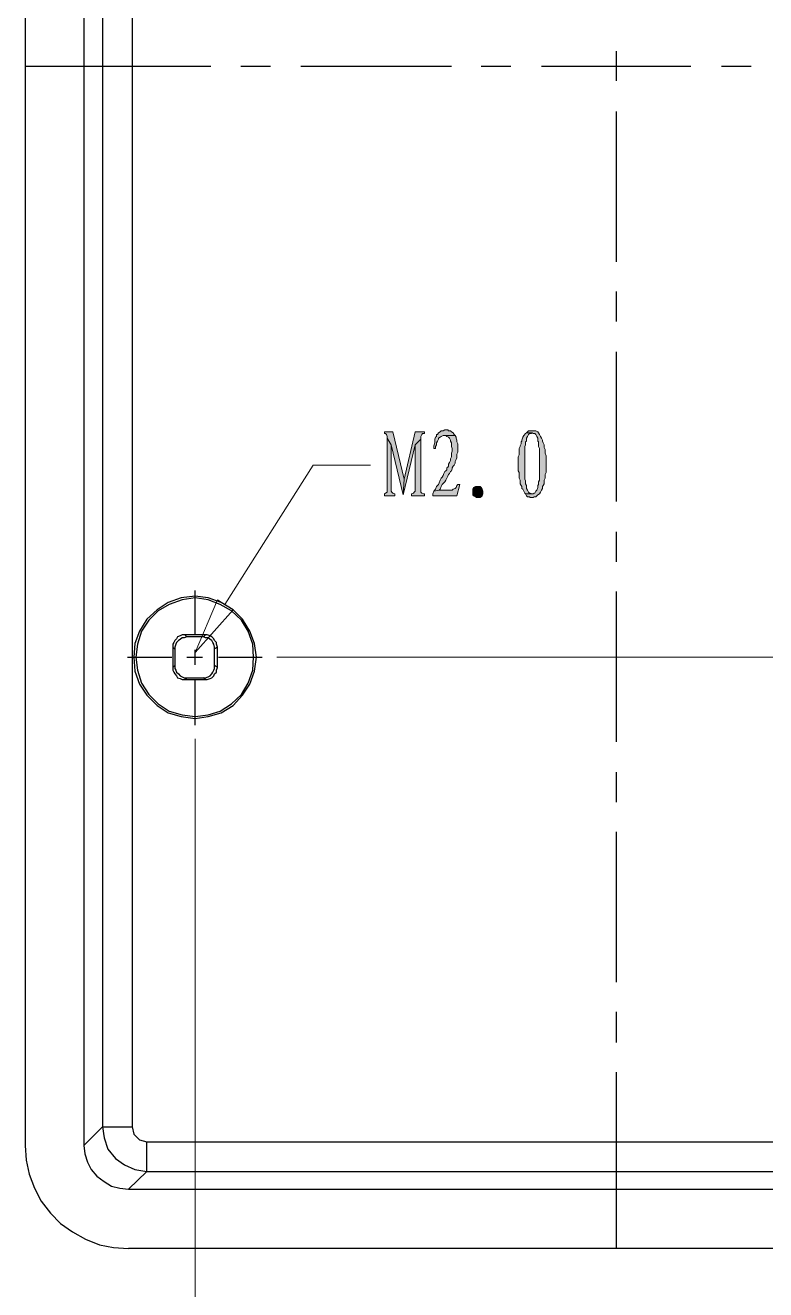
# Model space of a CAD drawing. Header units: inches. Extents: x 7 to 289, y 10 to 206.
# Drawn here: x 137.7 to 171.4, y 79.7 to 137.4 of the extents above; entities that cross this region are included whole.
import ezdxf

# ---------------------------------------------------------------- set-up
doc = ezdxf.new("R2010")
doc.units = ezdxf.units.IN
doc.header["$MEASUREMENT"] = 0
doc.layers.add('图层 1', color=7, linetype='Continuous')

msp = doc.modelspace()

# ---------------------------------------------------------------- hatches: boundary and pattern name
at = {"layer": '图层 1', "true_color": 0xdda500}
for points in [[(154.424, 118.864), (154.043, 118.864), (154.043, 118.779), (154.086, 118.779), (154.128, 118.737), (154.17, 118.652), (154.17, 118.568), (154.34, 118.271), (154.89, 115.985), (154.932, 116.705)], [(155.864, 118.864), (155.44, 118.864), (154.932, 116.705), (154.89, 115.985), (155.44, 118.271), (155.694, 118.525), (155.694, 118.61), (155.694, 118.652), (155.737, 118.737), (155.779, 118.779), (155.864, 118.779)], [(156.88, 118.948), (156.795, 118.948), (156.71, 118.906), (156.625, 118.906), (156.583, 118.864), (156.499, 118.822), (156.456, 118.737), (156.414, 118.737), (156.414, 118.652), (156.372, 118.61), (156.329, 118.525), (156.329, 118.44), (156.329, 118.356), (156.287, 118.229), (156.287, 118.102), (156.372, 118.102), (156.372, 118.187), (156.414, 118.271), (156.414, 118.356), (156.456, 118.44), (156.499, 118.525), (156.499, 118.568), (156.583, 118.61), (156.625, 118.652), (156.71, 118.695), (156.795, 118.695), (157.261, 118.695), (157.218, 118.737), (157.176, 118.822), (157.091, 118.864), (157.049, 118.906), (156.964, 118.906), (156.922, 118.948)], [(160.52, 118.822), (160.478, 118.779), (160.393, 118.695), (160.351, 118.61), (160.309, 118.483), (160.309, 118.44), (160.266, 118.398), (160.266, 118.314), (160.224, 118.229), (160.224, 118.187), (160.181, 118.102), (160.181, 118.017), (160.181, 117.933), (160.181, 117.806), (160.139, 117.721), (160.139, 117.636), (160.139, 117.509), (160.139, 117.425), (160.139, 117.298), (160.139, 117.213), (160.139, 117.086), (160.181, 117.001), (160.181, 116.917), (160.181, 116.832), (160.181, 116.747), (160.224, 116.662), (160.224, 116.578), (160.224, 116.493), (160.266, 116.409), (160.309, 116.366), (160.309, 116.282), (160.351, 116.239), (160.393, 116.154), (160.436, 116.07), (160.478, 116.028), (160.774, 116.028), (160.69, 116.07), (160.647, 116.07), (160.605, 116.112), (160.562, 116.197), (160.52, 116.282), (160.52, 116.409), (160.478, 116.493), (160.478, 116.536), (160.478, 116.62), (160.436, 116.705), (160.436, 116.79), (160.436, 116.874), (160.436, 116.959), (160.436, 117.044), (160.436, 117.171), (160.436, 117.298), (160.436, 117.425), (160.436, 117.509), (160.436, 117.636), (160.436, 117.721), (160.436, 117.806), (160.436, 117.933), (160.436, 118.017), (160.436, 118.102), (160.436, 118.187), (160.478, 118.271), (160.478, 118.314), (160.478, 118.398), (160.52, 118.44), (160.52, 118.483), (160.52, 118.568), (160.562, 118.652), (160.605, 118.737), (160.647, 118.779), (160.732, 118.779), (160.774, 118.822)], [(160.774, 118.906), (160.69, 118.906), (160.605, 118.906), (160.562, 118.864), (160.52, 118.822), (160.774, 118.822), (160.817, 118.779), (160.901, 118.779), (160.943, 118.737), (160.986, 118.652), (161.028, 118.568), (161.028, 118.44), (161.071, 118.398), (161.071, 118.356), (161.071, 118.271), (161.071, 118.187), (161.113, 118.102), (161.113, 118.017), (161.113, 117.933), (161.113, 117.848), (161.113, 117.721), (161.113, 117.636), (161.113, 117.509), (161.113, 117.425), (161.113, 117.382), (161.113, 117.255), (161.113, 117.128), (161.113, 117.044), (161.113, 116.917), (161.113, 116.832), (161.113, 116.747), (161.113, 116.662), (161.071, 116.578), (161.071, 116.536), (161.071, 116.451), (161.028, 116.409), (161.028, 116.324), (160.986, 116.197), (160.943, 116.154), (160.901, 116.07), (160.859, 116.07), (160.817, 116.028), (160.774, 116.028), (160.478, 116.028), (160.52, 115.943), (160.562, 115.901), (160.647, 115.901), (160.69, 115.858), (160.774, 115.858), (160.817, 115.858), (160.859, 115.901), (160.943, 115.901), (160.986, 115.943), (161.028, 115.985), (161.113, 116.028), (161.155, 116.112), (161.197, 116.197), (161.24, 116.282), (161.24, 116.366), (161.282, 116.409), (161.325, 116.493), (161.325, 116.578), (161.325, 116.662), (161.367, 116.747), (161.367, 116.832), (161.367, 116.917), (161.409, 117.001), (161.409, 117.086), (161.409, 117.213), (161.409, 117.298), (161.409, 117.425), (161.409, 117.467), (161.409, 117.551), (161.409, 117.679), (161.409, 117.763), (161.367, 117.89), (161.367, 117.975), (161.367, 118.06), (161.325, 118.144), (161.325, 118.229), (161.325, 118.271), (161.282, 118.356), (161.24, 118.44), (161.24, 118.483), (161.197, 118.568), (161.155, 118.652), (161.113, 118.737), (161.071, 118.822), (161.028, 118.864), (160.943, 118.906), (160.901, 118.906), (160.859, 118.906)], [(154.17, 118.568), (154.17, 116.197), (154.17, 116.112), (154.086, 116.07), (154.043, 116.028), (154.043, 115.943), (154.509, 115.943), (154.509, 116.028), (154.424, 116.07), (154.382, 116.112), (154.34, 116.154), (154.34, 116.239), (154.34, 118.271)], [(155.694, 118.525), (155.44, 118.271), (155.44, 116.197), (155.44, 116.154), (155.398, 116.112), (155.356, 116.07), (155.271, 116.028), (155.271, 115.943), (155.864, 115.943), (155.864, 116.028), (155.821, 116.028), (155.737, 116.07), (155.694, 116.112), (155.694, 116.197)], [(157.261, 118.695), (156.795, 118.695), (156.837, 118.695), (156.88, 118.652), (156.964, 118.61), (157.006, 118.568), (157.049, 118.483), (157.049, 118.44), (157.091, 118.356), (157.091, 118.271), (157.091, 118.187), (157.134, 118.102), (157.134, 118.017), (157.134, 117.975), (157.091, 117.89), (157.091, 117.806), (157.091, 117.721), (157.049, 117.636), (157.049, 117.551), (157.006, 117.467), (156.964, 117.382), (156.964, 117.34), (156.964, 117.298), (156.922, 117.255), (156.88, 117.213), (156.88, 117.128), (156.837, 117.086), (156.795, 117.044), (156.753, 116.959), (156.71, 116.874), (156.668, 116.79), (156.625, 116.747), (156.583, 116.662), (156.541, 116.536), (156.499, 116.451), (156.414, 116.366), (156.372, 116.239), (156.287, 116.154), (156.541, 116.197), (156.583, 116.239), (156.625, 116.366), (156.668, 116.451), (156.753, 116.536), (156.795, 116.578), (156.837, 116.662), (156.88, 116.747), (156.922, 116.832), (156.964, 116.917), (157.006, 116.959), (157.049, 117.044), (157.091, 117.086), (157.134, 117.171), (157.134, 117.213), (157.176, 117.298), (157.218, 117.34), (157.261, 117.425), (157.261, 117.509), (157.303, 117.594), (157.345, 117.679), (157.345, 117.763), (157.345, 117.848), (157.387, 117.933), (157.387, 118.017), (157.387, 118.102), (157.387, 118.187), (157.387, 118.314), (157.345, 118.398), (157.345, 118.483), (157.303, 118.568), (157.303, 118.61)], [(157.472, 116.451), (157.387, 116.451), (157.345, 116.409), (157.303, 116.324), (157.261, 116.282), (157.176, 116.239), (157.134, 116.197), (156.541, 116.197), (156.287, 116.154), (156.245, 116.028), (156.245, 115.943), (157.345, 115.943)], [(158.403, 115.858), (158.361, 115.858), (158.277, 115.858), (158.234, 115.858), (158.192, 115.901), (158.107, 115.943), (158.065, 115.985), (158.065, 116.07), (158.065, 116.154), (158.065, 116.239), (158.107, 116.324), (158.192, 116.366), (158.277, 116.366), (158.361, 116.366), (158.403, 116.366), (158.446, 116.324), (158.488, 116.239), (158.531, 116.154), (158.531, 116.112), (158.531, 116.028), (158.488, 115.943), (158.446, 115.901)]]:
    msp.add_hatch(color=42, dxfattribs=at).paths.add_polyline_path(points)

# ---------------------------------------------------------------- linework, layer by layer
at = {"layer": '图层 1', "color": 7, "lineweight": 25, "true_color": 0xffffff}
for points in [[(137.66, 184.735), (137.66, 86.31)], [(140.327, 184.735), (140.327, 86.31)], [(141.174, 183.93), (141.174, 87.156)], [(142.529, 178.935), (142.529, 87.156)], [(148.201, 108.577), (148.117, 109.212), (147.905, 109.762), (147.566, 110.312), (147.143, 110.736), (146.593, 111.075), (146, 111.286), (145.407, 111.371), (144.772, 111.286), (144.18, 111.075), (143.672, 110.736), (143.206, 110.312), (142.867, 109.762), (142.656, 109.212), (142.613, 108.577), (142.656, 107.942), (142.867, 107.349), (143.206, 106.841), (143.672, 106.376), (144.18, 106.037), (144.772, 105.868), (145.407, 105.783), (146, 105.868), (146.593, 106.037), (147.143, 106.376), (147.566, 106.841), (147.905, 107.349), (148.117, 107.942), (148.201, 108.577)], [(148.074, 108.577), (148.032, 109.17), (147.82, 109.762), (147.524, 110.27), (147.058, 110.694), (146.55, 110.99), (146, 111.201), (145.407, 111.286), (144.815, 111.201), (144.222, 110.99), (143.714, 110.694), (143.291, 110.27), (142.952, 109.762), (142.782, 109.17), (142.698, 108.577), (142.782, 107.984), (142.952, 107.392), (143.291, 106.884), (143.714, 106.46), (144.222, 106.122), (144.815, 105.952), (145.407, 105.868), (146, 105.952), (146.55, 106.122), (147.058, 106.46), (147.524, 106.884), (147.82, 107.392), (148.032, 107.984), (148.074, 108.577)], [(144.942, 109.593), (144.815, 109.593), (144.73, 109.551), (144.603, 109.508), (144.561, 109.423), (144.476, 109.339), (144.434, 109.254), (144.391, 109.17), (144.391, 109.043)], [(144.942, 109.593), (145.026, 109.508)], [(145.873, 109.593), (144.942, 109.593)], [(145.873, 109.593), (145.788, 109.508)], [(146.423, 109.043), (146.381, 109.17), (146.381, 109.254), (146.296, 109.339), (146.254, 109.423), (146.169, 109.508), (146.085, 109.551), (145.957, 109.593), (145.873, 109.593)], [(144.391, 109.043), (144.476, 108.958)], [(144.391, 109.043), (144.391, 108.111)], [(145.026, 109.508), (144.899, 109.466), (144.815, 109.466), (144.73, 109.381), (144.645, 109.339), (144.561, 109.254), (144.518, 109.17), (144.476, 109.043), (144.476, 108.958)], [(145.788, 109.508), (145.026, 109.508)], [(146.296, 108.958), (146.296, 109.043), (146.254, 109.17), (146.212, 109.254), (146.169, 109.339), (146.085, 109.381), (146, 109.466), (145.873, 109.466), (145.788, 109.508)], [(146.423, 109.043), (146.296, 108.958)], [(146.423, 108.111), (146.423, 109.043)], [(144.476, 108.958), (144.476, 108.196)], [(146.296, 108.196), (146.296, 108.958)], [(144.391, 108.111), (144.476, 108.196)], [(144.391, 108.111), (144.391, 107.984), (144.434, 107.9), (144.476, 107.815), (144.561, 107.73), (144.603, 107.646), (144.73, 107.603), (144.815, 107.561), (144.942, 107.561)], [(144.476, 108.196), (144.476, 108.069), (144.518, 107.984), (144.561, 107.9), (144.645, 107.815), (144.73, 107.73), (144.815, 107.688), (144.899, 107.646), (145.026, 107.646)], [(145.788, 107.646), (145.873, 107.646), (146, 107.688), (146.085, 107.73), (146.169, 107.815), (146.212, 107.9), (146.254, 107.984), (146.296, 108.069), (146.296, 108.196)], [(145.873, 107.561), (145.957, 107.561), (146.085, 107.603), (146.169, 107.646), (146.254, 107.73), (146.296, 107.815), (146.381, 107.9), (146.381, 107.984), (146.423, 108.111)], [(146.423, 108.111), (146.296, 108.196)], [(144.942, 107.561), (145.026, 107.646)], [(144.942, 107.561), (145.873, 107.561)], [(145.026, 107.646), (145.788, 107.646)], [(145.873, 107.561), (145.788, 107.646)], [(141.174, 87.156), (140.327, 86.31)], [(141.174, 87.156), (141.259, 86.648), (141.428, 86.14), (141.767, 85.717), (142.19, 85.42), (142.656, 85.209), (143.206, 85.124)], [(141.174, 87.156), (142.529, 87.156)], [(142.529, 87.156), (142.613, 86.817), (142.867, 86.564), (143.206, 86.479)], [(137.66, 86.31), (137.703, 85.632), (137.83, 84.997), (138.084, 84.362), (138.38, 83.77), (138.803, 83.219), (139.269, 82.754), (139.819, 82.373), (140.412, 82.034), (141.047, 81.78), (141.682, 81.653), (142.359, 81.611)], [(140.327, 86.31), (140.37, 85.929), (140.497, 85.548), (140.666, 85.209), (140.92, 84.913), (141.259, 84.658), (141.597, 84.447), (141.978, 84.362), (142.359, 84.32)], [(143.206, 86.479), (181.009, 86.479)], [(143.206, 85.124), (143.206, 86.479)], [(143.206, 85.124), (142.359, 84.32)], [(143.206, 85.124), (186.005, 85.124)], [(142.359, 84.32), (186.852, 84.32)], [(186.852, 81.611), (142.359, 81.611)]]:
    msp.add_lwpolyline(points, dxfattribs=at)
at = {"layer": '图层 1', "color": 1, "lineweight": 25, "true_color": 0xff0000}
for points in [[(164.627, 134.866), (164.627, 136.221)], [(137.66, 135.543), (146.127, 135.543)], [(147.482, 135.543), (148.836, 135.543)], [(150.233, 135.543), (157.091, 135.543)], [(158.446, 135.543), (159.8, 135.543)], [(161.197, 135.543), (168.013, 135.543)], [(169.41, 135.543), (170.765, 135.543)], [(164.627, 126.611), (164.627, 133.469)], [(164.627, 123.901), (164.627, 125.256)], [(164.627, 115.689), (164.627, 122.504)], [(164.627, 112.937), (164.627, 114.292)], [(145.407, 109.635), (145.407, 111.625)], [(164.627, 104.725), (164.627, 111.583)], [(142.317, 108.577), (144.349, 108.577)], [(145.026, 108.577), (145.746, 108.577)], [(145.407, 108.238), (145.407, 108.915)], [(146.466, 108.577), (148.455, 108.577)], [(145.407, 105.487), (145.407, 107.519)], [(164.627, 101.973), (164.627, 103.328)], [(164.627, 93.76), (164.627, 100.618)], [(164.627, 91.008), (164.627, 92.406)], [(164.627, 81.611), (164.627, 89.654)]]:
    msp.add_lwpolyline(points, dxfattribs=at)
at = {"layer": '图层 1', "lineweight": 0}
for points in [[(154.424, 118.864), (154.043, 118.864), (154.043, 118.779), (154.086, 118.779), (154.128, 118.737), (154.17, 118.652), (154.17, 118.568), (154.34, 118.271), (154.89, 115.985), (154.932, 116.705), (154.424, 118.864)], [(155.864, 118.864), (155.44, 118.864), (154.932, 116.705), (154.89, 115.985), (155.44, 118.271), (155.694, 118.525), (155.694, 118.61), (155.694, 118.652), (155.737, 118.737), (155.779, 118.779), (155.864, 118.779), (155.864, 118.864)], [(156.88, 118.948), (156.795, 118.948), (156.71, 118.906), (156.625, 118.906), (156.583, 118.864), (156.499, 118.822), (156.456, 118.737), (156.414, 118.737), (156.414, 118.652), (156.372, 118.61), (156.329, 118.525), (156.329, 118.44), (156.329, 118.356), (156.287, 118.229), (156.287, 118.102), (156.372, 118.102), (156.372, 118.187), (156.414, 118.271), (156.414, 118.356), (156.456, 118.44), (156.499, 118.525), (156.499, 118.568), (156.583, 118.61), (156.625, 118.652), (156.71, 118.695), (156.795, 118.695), (157.261, 118.695), (157.218, 118.737), (157.176, 118.822), (157.091, 118.864), (157.049, 118.906), (156.964, 118.906), (156.922, 118.948), (156.88, 118.948)], [(160.52, 118.822), (160.478, 118.779), (160.393, 118.695), (160.351, 118.61), (160.309, 118.483), (160.309, 118.44), (160.266, 118.398), (160.266, 118.314), (160.224, 118.229), (160.224, 118.187), (160.181, 118.102), (160.181, 118.017), (160.181, 117.933), (160.181, 117.806), (160.139, 117.721), (160.139, 117.636), (160.139, 117.509), (160.139, 117.425), (160.139, 117.298), (160.139, 117.213), (160.139, 117.086), (160.181, 117.001), (160.181, 116.917), (160.181, 116.832), (160.181, 116.747), (160.224, 116.662), (160.224, 116.578), (160.224, 116.493), (160.266, 116.409), (160.309, 116.366), (160.309, 116.282), (160.351, 116.239), (160.393, 116.154), (160.436, 116.07), (160.478, 116.028), (160.774, 116.028), (160.69, 116.07), (160.647, 116.07), (160.605, 116.112), (160.562, 116.197), (160.52, 116.282), (160.52, 116.409), (160.478, 116.493), (160.478, 116.536), (160.478, 116.62), (160.436, 116.705), (160.436, 116.79), (160.436, 116.874), (160.436, 116.959), (160.436, 117.044), (160.436, 117.171), (160.436, 117.298), (160.436, 117.425), (160.436, 117.509), (160.436, 117.636), (160.436, 117.721), (160.436, 117.806), (160.436, 117.933), (160.436, 118.017), (160.436, 118.102), (160.436, 118.187), (160.478, 118.271), (160.478, 118.314), (160.478, 118.398), (160.52, 118.44), (160.52, 118.483), (160.52, 118.568), (160.562, 118.652), (160.605, 118.737), (160.647, 118.779), (160.732, 118.779), (160.774, 118.822), (160.52, 118.822)], [(160.774, 118.906), (160.69, 118.906), (160.605, 118.906), (160.562, 118.864), (160.52, 118.822), (160.774, 118.822), (160.817, 118.779), (160.901, 118.779), (160.943, 118.737), (160.986, 118.652), (161.028, 118.568), (161.028, 118.44), (161.071, 118.398), (161.071, 118.356), (161.071, 118.271), (161.071, 118.187), (161.113, 118.102), (161.113, 118.017), (161.113, 117.933), (161.113, 117.848), (161.113, 117.721), (161.113, 117.636), (161.113, 117.509), (161.113, 117.425), (161.113, 117.382), (161.113, 117.255), (161.113, 117.128), (161.113, 117.044), (161.113, 116.917), (161.113, 116.832), (161.113, 116.747), (161.113, 116.662), (161.071, 116.578), (161.071, 116.536), (161.071, 116.451), (161.028, 116.409), (161.028, 116.324), (160.986, 116.197), (160.943, 116.154), (160.901, 116.07), (160.859, 116.07), (160.817, 116.028), (160.774, 116.028), (160.478, 116.028), (160.52, 115.943), (160.562, 115.901), (160.647, 115.901), (160.69, 115.858), (160.774, 115.858), (160.817, 115.858), (160.859, 115.901), (160.943, 115.901), (160.986, 115.943), (161.028, 115.985), (161.113, 116.028), (161.155, 116.112), (161.197, 116.197), (161.24, 116.282), (161.24, 116.366), (161.282, 116.409), (161.325, 116.493), (161.325, 116.578), (161.325, 116.662), (161.367, 116.747), (161.367, 116.832), (161.367, 116.917), (161.409, 117.001), (161.409, 117.086), (161.409, 117.213), (161.409, 117.298), (161.409, 117.425), (161.409, 117.467), (161.409, 117.551), (161.409, 117.679), (161.409, 117.763), (161.367, 117.89), (161.367, 117.975), (161.367, 118.06), (161.325, 118.144), (161.325, 118.229), (161.325, 118.271), (161.282, 118.356), (161.24, 118.44), (161.24, 118.483), (161.197, 118.568), (161.155, 118.652), (161.113, 118.737), (161.071, 118.822), (161.028, 118.864), (160.943, 118.906), (160.901, 118.906), (160.859, 118.906), (160.774, 118.906)], [(154.17, 118.568), (154.17, 116.197), (154.17, 116.112), (154.086, 116.07), (154.043, 116.028), (154.043, 115.943), (154.509, 115.943), (154.509, 116.028), (154.424, 116.07), (154.382, 116.112), (154.34, 116.154), (154.34, 116.239), (154.34, 118.271), (154.17, 118.568)], [(155.694, 118.525), (155.44, 118.271), (155.44, 116.197), (155.44, 116.154), (155.398, 116.112), (155.356, 116.07), (155.271, 116.028), (155.271, 115.943), (155.864, 115.943), (155.864, 116.028), (155.821, 116.028), (155.737, 116.07), (155.694, 116.112), (155.694, 116.197), (155.694, 118.525)], [(157.261, 118.695), (156.795, 118.695), (156.837, 118.695), (156.88, 118.652), (156.964, 118.61), (157.006, 118.568), (157.049, 118.483), (157.049, 118.44), (157.091, 118.356), (157.091, 118.271), (157.091, 118.187), (157.134, 118.102), (157.134, 118.017), (157.134, 117.975), (157.091, 117.89), (157.091, 117.806), (157.091, 117.721), (157.049, 117.636), (157.049, 117.551), (157.006, 117.467), (156.964, 117.382), (156.964, 117.34), (156.964, 117.298), (156.922, 117.255), (156.88, 117.213), (156.88, 117.128), (156.837, 117.086), (156.795, 117.044), (156.753, 116.959), (156.71, 116.874), (156.668, 116.79), (156.625, 116.747), (156.583, 116.662), (156.541, 116.536), (156.499, 116.451), (156.414, 116.366), (156.372, 116.239), (156.287, 116.154), (156.541, 116.197), (156.583, 116.239), (156.625, 116.366), (156.668, 116.451), (156.753, 116.536), (156.795, 116.578), (156.837, 116.662), (156.88, 116.747), (156.922, 116.832), (156.964, 116.917), (157.006, 116.959), (157.049, 117.044), (157.091, 117.086), (157.134, 117.171), (157.134, 117.213), (157.176, 117.298), (157.218, 117.34), (157.261, 117.425), (157.261, 117.509), (157.303, 117.594), (157.345, 117.679), (157.345, 117.763), (157.345, 117.848), (157.387, 117.933), (157.387, 118.017), (157.387, 118.102), (157.387, 118.187), (157.387, 118.314), (157.345, 118.398), (157.345, 118.483), (157.303, 118.568), (157.303, 118.61), (157.261, 118.695)], [(157.472, 116.451), (157.387, 116.451), (157.345, 116.409), (157.303, 116.324), (157.261, 116.282), (157.176, 116.239), (157.134, 116.197), (156.541, 116.197), (156.287, 116.154), (156.245, 116.028), (156.245, 115.943), (157.345, 115.943), (157.472, 116.451)], [(158.403, 115.858), (158.361, 115.858), (158.277, 115.858), (158.234, 115.858), (158.192, 115.901), (158.107, 115.943), (158.065, 115.985), (158.065, 116.07), (158.065, 116.154), (158.065, 116.239), (158.107, 116.324), (158.192, 116.366), (158.277, 116.366), (158.361, 116.366), (158.403, 116.366), (158.446, 116.324), (158.488, 116.239), (158.531, 116.154), (158.531, 116.112), (158.531, 116.028), (158.488, 115.943), (158.446, 115.901), (158.403, 115.858)]]:
    msp.add_lwpolyline(points, dxfattribs=at)
at = {"layer": '图层 1', "color": 42, "lineweight": 5, "true_color": 0xdda500}
for points in [[(154.424, 118.864), (154.043, 118.864), (154.043, 118.779), (154.086, 118.779), (154.128, 118.737), (154.17, 118.652), (154.17, 118.568), (154.34, 118.271), (154.89, 115.985), (154.932, 116.705), (154.424, 118.864)], [(155.864, 118.864), (155.44, 118.864), (154.932, 116.705), (154.89, 115.985), (155.44, 118.271), (155.694, 118.525), (155.694, 118.61), (155.694, 118.652), (155.737, 118.737), (155.779, 118.779), (155.864, 118.779), (155.864, 118.864)], [(156.88, 118.948), (156.795, 118.948), (156.71, 118.906), (156.625, 118.906), (156.583, 118.864), (156.499, 118.822), (156.456, 118.737), (156.414, 118.737), (156.414, 118.652), (156.372, 118.61), (156.329, 118.525), (156.329, 118.44), (156.329, 118.356), (156.287, 118.229), (156.287, 118.102), (156.372, 118.102), (156.372, 118.187), (156.414, 118.271), (156.414, 118.356), (156.456, 118.44), (156.499, 118.525), (156.499, 118.568), (156.583, 118.61), (156.625, 118.652), (156.71, 118.695), (156.795, 118.695), (157.261, 118.695), (157.218, 118.737), (157.176, 118.822), (157.091, 118.864), (157.049, 118.906), (156.964, 118.906), (156.922, 118.948), (156.88, 118.948)], [(160.52, 118.822), (160.478, 118.779), (160.393, 118.695), (160.351, 118.61), (160.309, 118.483), (160.309, 118.44), (160.266, 118.398), (160.266, 118.314), (160.224, 118.229), (160.224, 118.187), (160.181, 118.102), (160.181, 118.017), (160.181, 117.933), (160.181, 117.806), (160.139, 117.721), (160.139, 117.636), (160.139, 117.509), (160.139, 117.425), (160.139, 117.298), (160.139, 117.213), (160.139, 117.086), (160.181, 117.001), (160.181, 116.917), (160.181, 116.832), (160.181, 116.747), (160.224, 116.662), (160.224, 116.578), (160.224, 116.493), (160.266, 116.409), (160.309, 116.366), (160.309, 116.282), (160.351, 116.239), (160.393, 116.154), (160.436, 116.07), (160.478, 116.028), (160.774, 116.028), (160.69, 116.07), (160.647, 116.07), (160.605, 116.112), (160.562, 116.197), (160.52, 116.282), (160.52, 116.409), (160.478, 116.493), (160.478, 116.536), (160.478, 116.62), (160.436, 116.705), (160.436, 116.79), (160.436, 116.874), (160.436, 116.959), (160.436, 117.044), (160.436, 117.171), (160.436, 117.298), (160.436, 117.425), (160.436, 117.509), (160.436, 117.636), (160.436, 117.721), (160.436, 117.806), (160.436, 117.933), (160.436, 118.017), (160.436, 118.102), (160.436, 118.187), (160.478, 118.271), (160.478, 118.314), (160.478, 118.398), (160.52, 118.44), (160.52, 118.483), (160.52, 118.568), (160.562, 118.652), (160.605, 118.737), (160.647, 118.779), (160.732, 118.779), (160.774, 118.822), (160.52, 118.822)], [(160.774, 118.906), (160.69, 118.906), (160.605, 118.906), (160.562, 118.864), (160.52, 118.822), (160.774, 118.822), (160.817, 118.779), (160.901, 118.779), (160.943, 118.737), (160.986, 118.652), (161.028, 118.568), (161.028, 118.44), (161.071, 118.398), (161.071, 118.356), (161.071, 118.271), (161.071, 118.187), (161.113, 118.102), (161.113, 118.017), (161.113, 117.933), (161.113, 117.848), (161.113, 117.721), (161.113, 117.636), (161.113, 117.509), (161.113, 117.425), (161.113, 117.382), (161.113, 117.255), (161.113, 117.128), (161.113, 117.044), (161.113, 116.917), (161.113, 116.832), (161.113, 116.747), (161.113, 116.662), (161.071, 116.578), (161.071, 116.536), (161.071, 116.451), (161.028, 116.409), (161.028, 116.324), (160.986, 116.197), (160.943, 116.154), (160.901, 116.07), (160.859, 116.07), (160.817, 116.028), (160.774, 116.028), (160.478, 116.028), (160.52, 115.943), (160.562, 115.901), (160.647, 115.901), (160.69, 115.858), (160.774, 115.858), (160.817, 115.858), (160.859, 115.901), (160.943, 115.901), (160.986, 115.943), (161.028, 115.985), (161.113, 116.028), (161.155, 116.112), (161.197, 116.197), (161.24, 116.282), (161.24, 116.366), (161.282, 116.409), (161.325, 116.493), (161.325, 116.578), (161.325, 116.662), (161.367, 116.747), (161.367, 116.832), (161.367, 116.917), (161.409, 117.001), (161.409, 117.086), (161.409, 117.213), (161.409, 117.298), (161.409, 117.425), (161.409, 117.467), (161.409, 117.551), (161.409, 117.679), (161.409, 117.763), (161.367, 117.89), (161.367, 117.975), (161.367, 118.06), (161.325, 118.144), (161.325, 118.229), (161.325, 118.271), (161.282, 118.356), (161.24, 118.44), (161.24, 118.483), (161.197, 118.568), (161.155, 118.652), (161.113, 118.737), (161.071, 118.822), (161.028, 118.864), (160.943, 118.906), (160.901, 118.906), (160.859, 118.906), (160.774, 118.906)], [(154.17, 118.568), (154.17, 116.197), (154.17, 116.112), (154.086, 116.07), (154.043, 116.028), (154.043, 115.943), (154.509, 115.943), (154.509, 116.028), (154.424, 116.07), (154.382, 116.112), (154.34, 116.154), (154.34, 116.239), (154.34, 118.271), (154.17, 118.568)], [(155.694, 118.525), (155.44, 118.271), (155.44, 116.197), (155.44, 116.154), (155.398, 116.112), (155.356, 116.07), (155.271, 116.028), (155.271, 115.943), (155.864, 115.943), (155.864, 116.028), (155.821, 116.028), (155.737, 116.07), (155.694, 116.112), (155.694, 116.197), (155.694, 118.525)], [(157.261, 118.695), (156.795, 118.695), (156.837, 118.695), (156.88, 118.652), (156.964, 118.61), (157.006, 118.568), (157.049, 118.483), (157.049, 118.44), (157.091, 118.356), (157.091, 118.271), (157.091, 118.187), (157.134, 118.102), (157.134, 118.017), (157.134, 117.975), (157.091, 117.89), (157.091, 117.806), (157.091, 117.721), (157.049, 117.636), (157.049, 117.551), (157.006, 117.467), (156.964, 117.382), (156.964, 117.34), (156.964, 117.298), (156.922, 117.255), (156.88, 117.213), (156.88, 117.128), (156.837, 117.086), (156.795, 117.044), (156.753, 116.959), (156.71, 116.874), (156.668, 116.79), (156.625, 116.747), (156.583, 116.662), (156.541, 116.536), (156.499, 116.451), (156.414, 116.366), (156.372, 116.239), (156.287, 116.154), (156.541, 116.197), (156.583, 116.239), (156.625, 116.366), (156.668, 116.451), (156.753, 116.536), (156.795, 116.578), (156.837, 116.662), (156.88, 116.747), (156.922, 116.832), (156.964, 116.917), (157.006, 116.959), (157.049, 117.044), (157.091, 117.086), (157.134, 117.171), (157.134, 117.213), (157.176, 117.298), (157.218, 117.34), (157.261, 117.425), (157.261, 117.509), (157.303, 117.594), (157.345, 117.679), (157.345, 117.763), (157.345, 117.848), (157.387, 117.933), (157.387, 118.017), (157.387, 118.102), (157.387, 118.187), (157.387, 118.314), (157.345, 118.398), (157.345, 118.483), (157.303, 118.568), (157.303, 118.61), (157.261, 118.695)], [(157.472, 116.451), (157.387, 116.451), (157.345, 116.409), (157.303, 116.324), (157.261, 116.282), (157.176, 116.239), (157.134, 116.197), (156.541, 116.197), (156.287, 116.154), (156.245, 116.028), (156.245, 115.943), (157.345, 115.943), (157.472, 116.451)], [(158.403, 115.858), (158.361, 115.858), (158.277, 115.858), (158.234, 115.858), (158.192, 115.901), (158.107, 115.943), (158.065, 115.985), (158.065, 116.07), (158.065, 116.154), (158.065, 116.239), (158.107, 116.324), (158.192, 116.366), (158.277, 116.366), (158.361, 116.366), (158.403, 116.366), (158.446, 116.324), (158.488, 116.239), (158.531, 116.154), (158.531, 116.112), (158.531, 116.028), (158.488, 115.943), (158.446, 115.901), (158.403, 115.858)]]:
    msp.add_lwpolyline(points, dxfattribs=at)
at = {"layer": '图层 1', "color": 3, "lineweight": 5, "true_color": 0x00ff00}
for points in [[(146.762, 110.99), (150.784, 117.34), (153.408, 117.34)], [(147.143, 110.736), (145.407, 108.789), (146.423, 111.201), (147.143, 110.736)]]:
    msp.add_lwpolyline(points, dxfattribs=at)
at = {"layer": '图层 1', "color": 131, "lineweight": 5, "true_color": 0x7fffff}
for points in [[(149.133, 108.577), (194.726, 108.577)], [(145.407, 104.851), (145.407, 76.234)]]:
    msp.add_lwpolyline(points, dxfattribs=at)

doc.saveas('drawing.dxf')
